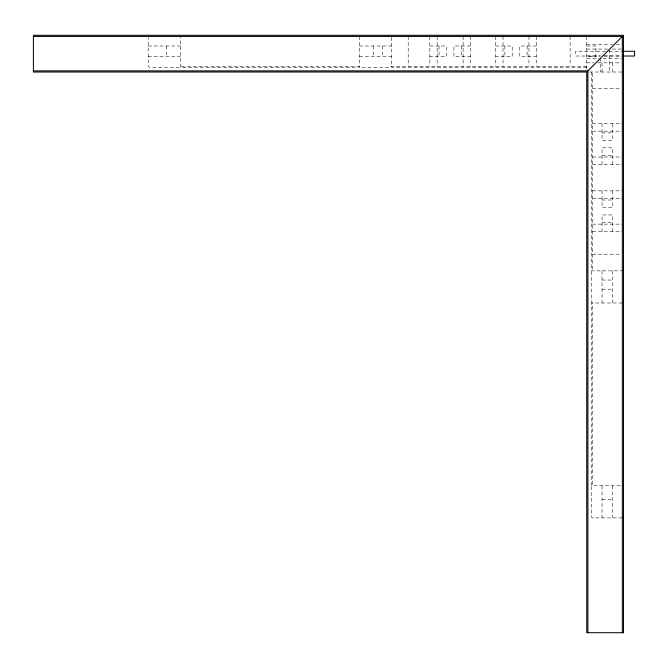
<?xml version="1.0" encoding="UTF-8"?>
<svg xmlns="http://www.w3.org/2000/svg" width="668" height="668" viewBox="0 0 668 668"><rect width="100%" height="100%" fill="white"/><g stroke="black" fill="none" stroke-linecap="round" stroke-linejoin="round"><path stroke-width="0.5" stroke-dasharray="3.34 2.5" d="M586.738 44.472L612.255 44.472M616.33 44.472L621.432 44.472M148.204 46L180.343 46M359.434 46L391.582 46M429.841 46L446.341 46L446.341 56.722L429.841 56.722M470.414 46L453.914 46L453.914 56.722L470.414 56.722M495.706 46L512.206 46L512.206 56.722L495.706 56.722M536.287 46L519.779 46L519.779 56.722L536.287 56.722M586.738 46L595.923 45.992L595.923 56.722L586.738 56.722M586.738 49.065L609.7 49.065L609.7 72.027M612.255 49.065L621.432 49.065M605.625 51.286L575.616 51.286L575.616 56.028L600.448 56.028M609.191 51.361L623.478 51.286M586.738 55.953L600.006 55.953M604.089 55.953L621.432 55.953M604.089 56.028L623.478 56.028M148.204 56.722L180.343 56.722M359.434 56.722L391.582 56.722M586.738 58.25L598.987 58.25M603.07 58.25L621.432 58.25M586.738 62.842L593.885 62.842M597.969 62.842L621.432 62.842M586.738 66.282L391.582 66.282L390.429 67.435L360.586 67.435L359.434 66.282L180.343 66.282L179.199 67.435L149.348 67.435L148.204 66.282L148.204 37.391M586.738 67.435L391.582 67.435L391.582 36.439M589.493 72.027L622.325 72.027M592.483 88.677L621.298 88.677M592.483 123.722L622.325 123.722M592.483 131.178L622.325 131.178M602.043 132.907L612.765 132.907M602.043 155.293L612.765 155.293M592.483 157.022L622.325 157.022M592.483 164.478L622.325 164.478M592.483 190.831L622.325 190.831M592.483 198.287L622.325 198.287M602.043 200.016L612.765 200.016M602.043 222.402L612.765 222.402M592.483 224.131L622.325 224.131M592.483 231.587L622.325 231.587M592.483 254.207L621.298 254.207M623.478 270.857L591.33 270.857L591.33 72.027M602.043 280.042L612.765 280.042M602.043 289.227L612.765 289.227M622.325 303.005L591.33 303.005L591.33 485.77L622.325 485.77M602.043 499.539L612.765 499.539M622.325 517.909L592.483 517.909L591.33 516.765L591.33 486.914L592.483 485.77L592.483 303.005L591.33 301.852L591.33 272.01L592.483 270.857L592.483 72.027M612.765 62.842L612.765 72.027M612.765 123.722L612.765 140.363L602.043 140.363L602.043 123.722M612.765 164.478L612.765 147.837L602.043 147.837L602.043 164.478M612.765 190.831L612.765 207.472L602.043 207.472L602.043 190.831M612.765 231.587L612.765 214.946L602.043 214.946L602.043 231.587M612.765 270.857L612.765 303.005M612.765 485.77L612.765 517.909M602.043 62.842L602.043 72.027M602.043 270.857L602.043 303.005M602.043 485.77L602.043 517.909M600.515 58.25L600.515 72.027M586.738 36.439L586.738 69.272M570.113 36.439L570.113 66.282M536.287 36.439L536.287 66.282M528.964 36.439L528.964 66.282M527.102 46L527.102 56.722M504.891 46L504.891 56.722M503.021 36.439L503.021 66.282M495.706 36.439L495.706 66.282M470.414 36.439L470.414 66.282M463.099 36.439L463.099 66.282M461.229 46L461.229 56.722M439.026 46L439.026 56.722M437.156 36.439L437.156 66.282M429.841 36.439L429.841 66.282M408.206 36.439L408.206 66.282M382.397 46L382.397 56.722M373.212 46L373.212 56.722M359.434 36.439L359.434 67.435L180.343 67.435L180.343 36.439M166.566 46L166.566 56.722"/><path stroke-width="1" d="M587.89 632.713L587.89 70.875L622.325 36.439L33.4 36.439M623.219 51.286L634.6 51.286L634.6 56.028L623.219 56.028M33.4 70.875L587.89 70.875M622.325 36.439L622.325 632.713M623.478 35.287L33.4 35.287L33.4 72.027L586.738 72.027L586.738 632.713L623.478 632.713L623.478 35.287"/></g></svg>
